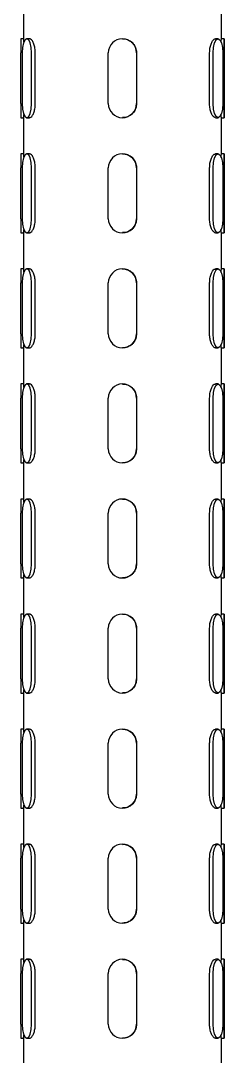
# Model space of a CAD drawing. Extents: x 0 to 3125, y 0 to 2290.
# Drawn here: x 703.1 to 739, y 1535.5 to 1718.6 of the extents above; entities that cross this region are included whole.
import ezdxf

# ---------------------------------------------------------------- set-up
doc = ezdxf.new("R2010")
doc.units = 0
doc.header["$LTSCALE"] = 10
doc.header["$MEASUREMENT"] = 0
doc.layers.get('0').update_dxf_attribs({"linetype": 'CONTINUOUS'})

msp = doc.modelspace()

# ---------------------------------------------------------------- linework, layer by layer
at = {"color": 7, "linetype": 'Continuous', "lineweight": 25}
for p, q in [((703.62, 1721.82), (703.62, 1715.38)), ((738.51, 1715.38), (738.51, 1721.82)), ((703.62, 1715.41), (703.12, 1715.41)), ((704.67, 1715.41), (704.19, 1715.41)), ((721.05, 1715.41), (721.05, 1715.41)), ((737.92, 1715.41), (737.45, 1715.41)), ((739.01, 1715.41), (738.51, 1715.41)), ((703.12, 1703.94), (703.12, 1712.92)), ((703.34, 1712.92), (703.34, 1703.94)), ((705.04, 1703.94), (705.04, 1712.92)), ((705.68, 1703.94), (705.68, 1712.92)), ((718.56, 1703.94), (718.56, 1712.92)), ((723.54, 1712.92), (723.54, 1703.94)), ((723.54, 1712.92), (723.54, 1703.94)), ((736.43, 1703.94), (736.43, 1712.92)), ((737.07, 1703.94), (737.07, 1712.92)), ((738.78, 1712.92), (738.78, 1703.94)), ((739.01, 1703.94), (739.01, 1712.92)), ((739.01, 1712.92), (739.01, 1703.94)), ((703.12, 1701.45), (703.62, 1701.45)), ((703.62, 1701.48), (703.62, 1695.04)), ((704.19, 1701.45), (704.67, 1701.45)), ((721.05, 1701.45), (721.05, 1701.45)), ((737.45, 1701.45), (737.92, 1701.45)), ((738.51, 1695.04), (738.51, 1701.48)), ((738.51, 1701.45), (739.01, 1701.45)), ((703.62, 1695.07), (703.12, 1695.07)), ((704.67, 1695.07), (704.19, 1695.07)), ((721.05, 1695.07), (721.05, 1695.07)), ((737.92, 1695.07), (737.45, 1695.07)), ((739.01, 1695.07), (738.51, 1695.07)), ((703.12, 1683.6), (703.12, 1692.58)), ((703.34, 1692.58), (703.34, 1683.6)), ((705.04, 1683.6), (705.04, 1692.58)), ((705.68, 1683.6), (705.68, 1692.58)), ((718.56, 1683.6), (718.56, 1692.58)), ((723.54, 1692.58), (723.54, 1683.6)), ((723.54, 1692.58), (723.54, 1683.6)), ((736.43, 1683.6), (736.43, 1692.58)), ((737.07, 1683.6), (737.07, 1692.58)), ((738.78, 1692.58), (738.78, 1683.6)), ((739.01, 1683.6), (739.01, 1692.58)), ((739.01, 1692.58), (739.01, 1683.6)), ((703.12, 1681.11), (703.62, 1681.11)), ((703.62, 1681.14), (703.62, 1674.7)), ((704.19, 1681.11), (704.67, 1681.11)), ((721.05, 1681.11), (721.05, 1681.11)), ((737.45, 1681.11), (737.92, 1681.11)), ((738.51, 1674.7), (738.51, 1681.14)), ((738.51, 1681.11), (739.01, 1681.11)), ((703.62, 1674.73), (703.12, 1674.73)), ((704.67, 1674.73), (704.19, 1674.73)), ((721.05, 1674.73), (721.05, 1674.73)), ((737.92, 1674.73), (737.45, 1674.73)), ((739.01, 1674.73), (738.51, 1674.73)), ((703.12, 1663.26), (703.12, 1672.24)), ((703.34, 1672.24), (703.34, 1663.26)), ((705.04, 1663.26), (705.04, 1672.24)), ((705.68, 1663.26), (705.68, 1672.24)), ((718.56, 1663.26), (718.56, 1672.24)), ((723.54, 1672.24), (723.54, 1663.26)), ((723.54, 1672.24), (723.54, 1663.26)), ((736.43, 1663.26), (736.43, 1672.24)), ((737.07, 1663.26), (737.07, 1672.24)), ((738.78, 1672.24), (738.78, 1663.26)), ((739.01, 1663.26), (739.01, 1672.24)), ((739.01, 1672.24), (739.01, 1663.26)), ((703.12, 1660.77), (703.62, 1660.77)), ((703.62, 1660.8), (703.62, 1654.36)), ((704.19, 1660.77), (704.67, 1660.77)), ((721.05, 1660.77), (721.05, 1660.77)), ((737.45, 1660.77), (737.92, 1660.77)), ((738.51, 1654.36), (738.51, 1660.8)), ((738.51, 1660.77), (739.01, 1660.77)), ((703.62, 1654.39), (703.12, 1654.39)), ((704.67, 1654.39), (704.19, 1654.39)), ((721.05, 1654.39), (721.05, 1654.39)), ((737.92, 1654.39), (737.45, 1654.39)), ((739.01, 1654.39), (738.51, 1654.39)), ((703.12, 1642.92), (703.12, 1651.9)), ((703.34, 1651.9), (703.34, 1642.92)), ((705.04, 1642.92), (705.04, 1651.9)), ((705.68, 1642.92), (705.68, 1651.9)), ((718.56, 1642.92), (718.56, 1651.9)), ((723.54, 1651.9), (723.54, 1642.92)), ((723.54, 1651.9), (723.54, 1642.92)), ((736.43, 1642.92), (736.43, 1651.9)), ((737.07, 1642.92), (737.07, 1651.9)), ((738.78, 1651.9), (738.78, 1642.92)), ((739.01, 1642.92), (739.01, 1651.9)), ((739.01, 1651.9), (739.01, 1642.92)), ((703.12, 1640.43), (703.62, 1640.43)), ((703.62, 1640.46), (703.62, 1634.02)), ((704.19, 1640.43), (704.67, 1640.43)), ((721.05, 1640.43), (721.05, 1640.43)), ((737.45, 1640.43), (737.92, 1640.43)), ((738.51, 1634.02), (738.51, 1640.46)), ((738.51, 1640.43), (739.01, 1640.43)), ((703.62, 1634.05), (703.12, 1634.05)), ((704.67, 1634.05), (704.19, 1634.05)), ((721.05, 1634.05), (721.05, 1634.05)), ((737.92, 1634.05), (737.45, 1634.05)), ((739.01, 1634.05), (738.51, 1634.05)), ((703.12, 1622.58), (703.12, 1631.56)), ((703.34, 1631.56), (703.34, 1622.58)), ((705.04, 1622.58), (705.04, 1631.56)), ((705.68, 1622.58), (705.68, 1631.56)), ((718.56, 1622.58), (718.56, 1631.56)), ((723.54, 1631.56), (723.54, 1622.58)), ((723.54, 1631.56), (723.54, 1622.58)), ((736.43, 1622.58), (736.43, 1631.56)), ((737.07, 1622.58), (737.07, 1631.56)), ((738.78, 1631.56), (738.78, 1622.58)), ((739.01, 1622.58), (739.01, 1631.56)), ((739.01, 1631.56), (739.01, 1622.58)), ((703.12, 1620.09), (703.62, 1620.09)), ((703.62, 1620.12), (703.62, 1613.68)), ((704.19, 1620.09), (704.67, 1620.09)), ((721.05, 1620.09), (721.05, 1620.09)), ((737.45, 1620.09), (737.92, 1620.09)), ((738.51, 1613.68), (738.51, 1620.12)), ((738.51, 1620.09), (739.01, 1620.09)), ((703.62, 1613.71), (703.12, 1613.71)), ((704.67, 1613.71), (704.19, 1613.71)), ((721.05, 1613.71), (721.05, 1613.71)), ((737.92, 1613.71), (737.45, 1613.71)), ((739.01, 1613.71), (738.51, 1613.71)), ((703.12, 1602.24), (703.12, 1611.22)), ((703.34, 1611.22), (703.34, 1602.24)), ((705.04, 1602.24), (705.04, 1611.22)), ((705.68, 1602.24), (705.68, 1611.22)), ((718.56, 1602.24), (718.56, 1611.22)), ((723.54, 1611.22), (723.54, 1602.24)), ((723.54, 1611.22), (723.54, 1602.24)), ((736.43, 1602.24), (736.43, 1611.22)), ((737.07, 1602.24), (737.07, 1611.22)), ((738.78, 1611.22), (738.78, 1602.24)), ((739.01, 1602.24), (739.01, 1611.22)), ((739.01, 1611.22), (739.01, 1602.24)), ((703.12, 1599.75), (703.62, 1599.75)), ((703.62, 1599.78), (703.62, 1593.34)), ((704.19, 1599.75), (704.67, 1599.75)), ((721.05, 1599.75), (721.05, 1599.75)), ((737.45, 1599.75), (737.92, 1599.75)), ((738.51, 1593.34), (738.51, 1599.78)), ((738.51, 1599.75), (739.01, 1599.75)), ((703.62, 1593.37), (703.12, 1593.37)), ((704.67, 1593.37), (704.19, 1593.37)), ((721.05, 1593.37), (721.05, 1593.37)), ((737.92, 1593.37), (737.45, 1593.37)), ((739.01, 1593.37), (738.51, 1593.37)), ((703.12, 1581.9), (703.12, 1590.88)), ((703.34, 1590.88), (703.34, 1581.9)), ((705.04, 1581.9), (705.04, 1590.88)), ((705.68, 1581.9), (705.68, 1590.88)), ((718.56, 1581.9), (718.56, 1590.88)), ((723.54, 1590.88), (723.54, 1581.9)), ((723.54, 1590.88), (723.54, 1581.9)), ((736.43, 1581.9), (736.43, 1590.88)), ((737.07, 1581.9), (737.07, 1590.88)), ((738.78, 1590.88), (738.78, 1581.9)), ((739.01, 1581.9), (739.01, 1590.88)), ((739.01, 1590.88), (739.01, 1581.9)), ((703.12, 1579.41), (703.62, 1579.41)), ((703.62, 1579.44), (703.62, 1573)), ((704.19, 1579.41), (704.67, 1579.41)), ((721.05, 1579.41), (721.05, 1579.41)), ((737.45, 1579.41), (737.92, 1579.41)), ((738.51, 1573), (738.51, 1579.44)), ((738.51, 1579.41), (739.01, 1579.41)), ((703.62, 1573.03), (703.12, 1573.03)), ((704.67, 1573.03), (704.19, 1573.03)), ((721.05, 1573.03), (721.05, 1573.03)), ((737.92, 1573.03), (737.45, 1573.03)), ((739.01, 1573.03), (738.51, 1573.03)), ((703.12, 1561.56), (703.12, 1570.54)), ((703.34, 1570.54), (703.34, 1561.56)), ((705.04, 1561.56), (705.04, 1570.54)), ((705.68, 1561.56), (705.68, 1570.54)), ((718.56, 1561.56), (718.56, 1570.54)), ((723.54, 1570.54), (723.54, 1561.56)), ((723.54, 1570.54), (723.54, 1561.56)), ((736.43, 1561.56), (736.43, 1570.54)), ((737.07, 1561.56), (737.07, 1570.54)), ((738.78, 1570.54), (738.78, 1561.56)), ((739.01, 1561.56), (739.01, 1570.54)), ((739.01, 1570.54), (739.01, 1561.56)), ((703.12, 1559.07), (703.62, 1559.07)), ((703.62, 1559.1), (703.62, 1552.66)), ((704.19, 1559.07), (704.67, 1559.07)), ((721.05, 1559.07), (721.05, 1559.07)), ((737.45, 1559.07), (737.92, 1559.07)), ((738.51, 1552.66), (738.51, 1559.1)), ((738.51, 1559.07), (739.01, 1559.07)), ((703.62, 1552.69), (703.12, 1552.69)), ((704.67, 1552.69), (704.19, 1552.69)), ((721.05, 1552.69), (721.05, 1552.69)), ((737.92, 1552.69), (737.45, 1552.69)), ((739.01, 1552.69), (738.51, 1552.69)), ((703.12, 1541.22), (703.12, 1550.2)), ((703.34, 1550.2), (703.34, 1541.22)), ((705.04, 1541.22), (705.04, 1550.2)), ((705.68, 1541.22), (705.68, 1550.2)), ((718.56, 1541.22), (718.56, 1550.2)), ((723.54, 1550.2), (723.54, 1541.22)), ((723.54, 1550.2), (723.54, 1541.22)), ((736.43, 1541.22), (736.43, 1550.2)), ((737.07, 1541.22), (737.07, 1550.2)), ((738.78, 1550.2), (738.78, 1541.22)), ((739.01, 1541.22), (739.01, 1550.2)), ((739.01, 1550.2), (739.01, 1541.22)), ((703.12, 1538.73), (703.62, 1538.73)), ((703.62, 1538.76), (703.62, 1532.32)), ((704.19, 1538.73), (704.67, 1538.73)), ((721.05, 1538.73), (721.05, 1538.73)), ((737.45, 1538.73), (737.92, 1538.73)), ((738.51, 1532.32), (738.51, 1538.76)), ((738.51, 1538.73), (739.01, 1538.73))]:
    msp.add_line(p, q, dxfattribs=at)
at = {"color": 7, "linetype": 'Continuous', "lineweight": 25, "flags": 128}
for points in [[(705.04, 1712.92), (704.98, 1713.87), (704.8, 1714.68), (704.52, 1715.22), (704.19, 1715.41), (703.87, 1715.22), (703.59, 1714.68), (703.41, 1713.87), (703.34, 1712.92)], [(737.07, 1712.92), (737.13, 1713.87), (737.32, 1714.68), (737.6, 1715.22), (737.92, 1715.41), (738.25, 1715.22), (738.53, 1714.68), (738.71, 1713.87), (738.78, 1712.92)], [(739.01, 1712.92), (739.01, 1713.87), (739.01, 1714.68), (739.01, 1715.22), (739.01, 1715.41), (739.01, 1715.22), (739.01, 1714.68), (739.01, 1713.87), (739.01, 1712.92)], [(703.34, 1703.94), (703.41, 1702.99), (703.59, 1702.18), (703.87, 1701.64), (704.19, 1701.45), (704.52, 1701.64), (704.8, 1702.18), (704.98, 1702.99), (705.04, 1703.94)], [(738.78, 1703.94), (738.71, 1702.99), (738.53, 1702.18), (738.25, 1701.64), (737.92, 1701.45), (737.6, 1701.64), (737.32, 1702.18), (737.13, 1702.99), (737.07, 1703.94)], [(739.01, 1703.94), (739.01, 1702.99), (739.01, 1702.18), (739.01, 1701.64), (739.01, 1701.45), (739.01, 1701.64), (739.01, 1702.18), (739.01, 1702.99), (739.01, 1703.94)], [(705.04, 1692.58), (704.98, 1693.53), (704.8, 1694.34), (704.52, 1694.88), (704.19, 1695.07), (703.87, 1694.88), (703.59, 1694.34), (703.41, 1693.53), (703.34, 1692.58)], [(737.07, 1692.58), (737.13, 1693.53), (737.32, 1694.34), (737.6, 1694.88), (737.92, 1695.07), (738.25, 1694.88), (738.53, 1694.34), (738.71, 1693.53), (738.78, 1692.58)], [(739.01, 1692.58), (739.01, 1693.53), (739.01, 1694.34), (739.01, 1694.88), (739.01, 1695.07), (739.01, 1694.88), (739.01, 1694.34), (739.01, 1693.53), (739.01, 1692.58)], [(703.34, 1683.6), (703.41, 1682.65), (703.59, 1681.84), (703.87, 1681.3), (704.19, 1681.11), (704.52, 1681.3), (704.8, 1681.84), (704.98, 1682.65), (705.04, 1683.6)], [(738.78, 1683.6), (738.71, 1682.65), (738.53, 1681.84), (738.25, 1681.3), (737.92, 1681.11), (737.6, 1681.3), (737.32, 1681.84), (737.13, 1682.65), (737.07, 1683.6)], [(739.01, 1683.6), (739.01, 1682.65), (739.01, 1681.84), (739.01, 1681.3), (739.01, 1681.11), (739.01, 1681.3), (739.01, 1681.84), (739.01, 1682.65), (739.01, 1683.6)], [(705.04, 1672.24), (704.98, 1673.19), (704.8, 1674), (704.52, 1674.54), (704.19, 1674.73), (703.87, 1674.54), (703.59, 1674), (703.41, 1673.19), (703.34, 1672.24)], [(737.07, 1672.24), (737.13, 1673.19), (737.32, 1674), (737.6, 1674.54), (737.92, 1674.73), (738.25, 1674.54), (738.53, 1674), (738.71, 1673.19), (738.78, 1672.24)], [(739.01, 1672.24), (739.01, 1673.19), (739.01, 1674), (739.01, 1674.54), (739.01, 1674.73), (739.01, 1674.54), (739.01, 1674), (739.01, 1673.19), (739.01, 1672.24)], [(703.34, 1663.26), (703.41, 1662.31), (703.59, 1661.5), (703.87, 1660.96), (704.19, 1660.77), (704.52, 1660.96), (704.8, 1661.5), (704.98, 1662.31), (705.04, 1663.26)], [(738.78, 1663.26), (738.71, 1662.31), (738.53, 1661.5), (738.25, 1660.96), (737.92, 1660.77), (737.6, 1660.96), (737.32, 1661.5), (737.13, 1662.31), (737.07, 1663.26)], [(739.01, 1663.26), (739.01, 1662.31), (739.01, 1661.5), (739.01, 1660.96), (739.01, 1660.77), (739.01, 1660.96), (739.01, 1661.5), (739.01, 1662.31), (739.01, 1663.26)], [(705.04, 1651.9), (704.98, 1652.85), (704.8, 1653.66), (704.52, 1654.2), (704.19, 1654.39), (703.87, 1654.2), (703.59, 1653.66), (703.41, 1652.85), (703.34, 1651.9)], [(737.07, 1651.9), (737.13, 1652.85), (737.32, 1653.66), (737.6, 1654.2), (737.92, 1654.39), (738.25, 1654.2), (738.53, 1653.66), (738.71, 1652.85), (738.78, 1651.9)], [(739.01, 1651.9), (739.01, 1652.85), (739.01, 1653.66), (739.01, 1654.2), (739.01, 1654.39), (739.01, 1654.2), (739.01, 1653.66), (739.01, 1652.85), (739.01, 1651.9)], [(703.34, 1642.92), (703.41, 1641.97), (703.59, 1641.16), (703.87, 1640.62), (704.19, 1640.43), (704.52, 1640.62), (704.8, 1641.16), (704.98, 1641.97), (705.04, 1642.92)], [(738.78, 1642.92), (738.71, 1641.97), (738.53, 1641.16), (738.25, 1640.62), (737.92, 1640.43), (737.6, 1640.62), (737.32, 1641.16), (737.13, 1641.97), (737.07, 1642.92)], [(739.01, 1642.92), (739.01, 1641.97), (739.01, 1641.16), (739.01, 1640.62), (739.01, 1640.43), (739.01, 1640.62), (739.01, 1641.16), (739.01, 1641.97), (739.01, 1642.92)], [(705.04, 1631.56), (704.98, 1632.51), (704.8, 1633.32), (704.52, 1633.86), (704.19, 1634.05), (703.87, 1633.86), (703.59, 1633.32), (703.41, 1632.51), (703.34, 1631.56)], [(737.07, 1631.56), (737.13, 1632.51), (737.32, 1633.32), (737.6, 1633.86), (737.92, 1634.05), (738.25, 1633.86), (738.53, 1633.32), (738.71, 1632.51), (738.78, 1631.56)], [(739.01, 1631.56), (739.01, 1632.51), (739.01, 1633.32), (739.01, 1633.86), (739.01, 1634.05), (739.01, 1633.86), (739.01, 1633.32), (739.01, 1632.51), (739.01, 1631.56)], [(703.34, 1622.58), (703.41, 1621.63), (703.59, 1620.82), (703.87, 1620.28), (704.19, 1620.09), (704.52, 1620.28), (704.8, 1620.82), (704.98, 1621.63), (705.04, 1622.58)], [(738.78, 1622.58), (738.71, 1621.63), (738.53, 1620.82), (738.25, 1620.28), (737.92, 1620.09), (737.6, 1620.28), (737.32, 1620.82), (737.13, 1621.63), (737.07, 1622.58)], [(739.01, 1622.58), (739.01, 1621.63), (739.01, 1620.82), (739.01, 1620.28), (739.01, 1620.09), (739.01, 1620.28), (739.01, 1620.82), (739.01, 1621.63), (739.01, 1622.58)], [(705.04, 1611.22), (704.98, 1612.17), (704.8, 1612.98), (704.52, 1613.52), (704.19, 1613.71), (703.87, 1613.52), (703.59, 1612.98), (703.41, 1612.17), (703.34, 1611.22)], [(737.07, 1611.22), (737.13, 1612.17), (737.32, 1612.98), (737.6, 1613.52), (737.92, 1613.71), (738.25, 1613.52), (738.53, 1612.98), (738.71, 1612.17), (738.78, 1611.22)], [(739.01, 1611.22), (739.01, 1612.17), (739.01, 1612.98), (739.01, 1613.52), (739.01, 1613.71), (739.01, 1613.52), (739.01, 1612.98), (739.01, 1612.17), (739.01, 1611.22)], [(703.34, 1602.24), (703.41, 1601.29), (703.59, 1600.48), (703.87, 1599.94), (704.19, 1599.75), (704.52, 1599.94), (704.8, 1600.48), (704.98, 1601.29), (705.04, 1602.24)], [(738.78, 1602.24), (738.71, 1601.29), (738.53, 1600.48), (738.25, 1599.94), (737.92, 1599.75), (737.6, 1599.94), (737.32, 1600.48), (737.13, 1601.29), (737.07, 1602.24)], [(739.01, 1602.24), (739.01, 1601.29), (739.01, 1600.48), (739.01, 1599.94), (739.01, 1599.75), (739.01, 1599.94), (739.01, 1600.48), (739.01, 1601.29), (739.01, 1602.24)], [(705.04, 1590.88), (704.98, 1591.83), (704.8, 1592.64), (704.52, 1593.18), (704.19, 1593.37), (703.87, 1593.18), (703.59, 1592.64), (703.41, 1591.83), (703.34, 1590.88)], [(737.07, 1590.88), (737.13, 1591.83), (737.32, 1592.64), (737.6, 1593.18), (737.92, 1593.37), (738.25, 1593.18), (738.53, 1592.64), (738.71, 1591.83), (738.78, 1590.88)], [(739.01, 1590.88), (739.01, 1591.83), (739.01, 1592.64), (739.01, 1593.18), (739.01, 1593.37), (739.01, 1593.18), (739.01, 1592.64), (739.01, 1591.83), (739.01, 1590.88)], [(703.34, 1581.9), (703.41, 1580.95), (703.59, 1580.14), (703.87, 1579.6), (704.19, 1579.41), (704.52, 1579.6), (704.8, 1580.14), (704.98, 1580.95), (705.04, 1581.9)], [(738.78, 1581.9), (738.71, 1580.95), (738.53, 1580.14), (738.25, 1579.6), (737.92, 1579.41), (737.6, 1579.6), (737.32, 1580.14), (737.13, 1580.95), (737.07, 1581.9)], [(739.01, 1581.9), (739.01, 1580.95), (739.01, 1580.14), (739.01, 1579.6), (739.01, 1579.41), (739.01, 1579.6), (739.01, 1580.14), (739.01, 1580.95), (739.01, 1581.9)], [(705.04, 1570.54), (704.98, 1571.49), (704.8, 1572.3), (704.52, 1572.84), (704.19, 1573.03), (703.87, 1572.84), (703.59, 1572.3), (703.41, 1571.49), (703.34, 1570.54)], [(737.07, 1570.54), (737.13, 1571.49), (737.32, 1572.3), (737.6, 1572.84), (737.92, 1573.03), (738.25, 1572.84), (738.53, 1572.3), (738.71, 1571.49), (738.78, 1570.54)], [(739.01, 1570.54), (739.01, 1571.49), (739.01, 1572.3), (739.01, 1572.84), (739.01, 1573.03), (739.01, 1572.84), (739.01, 1572.3), (739.01, 1571.49), (739.01, 1570.54)], [(703.34, 1561.56), (703.41, 1560.61), (703.59, 1559.8), (703.87, 1559.26), (704.19, 1559.07), (704.52, 1559.26), (704.8, 1559.8), (704.98, 1560.61), (705.04, 1561.56)], [(738.78, 1561.56), (738.71, 1560.61), (738.53, 1559.8), (738.25, 1559.26), (737.92, 1559.07), (737.6, 1559.26), (737.32, 1559.8), (737.13, 1560.61), (737.07, 1561.56)], [(739.01, 1561.56), (739.01, 1560.61), (739.01, 1559.8), (739.01, 1559.26), (739.01, 1559.07), (739.01, 1559.26), (739.01, 1559.8), (739.01, 1560.61), (739.01, 1561.56)], [(705.04, 1550.2), (704.98, 1551.15), (704.8, 1551.96), (704.52, 1552.5), (704.19, 1552.69), (703.87, 1552.5), (703.59, 1551.96), (703.41, 1551.15), (703.34, 1550.2)], [(737.07, 1550.2), (737.13, 1551.15), (737.32, 1551.96), (737.6, 1552.5), (737.92, 1552.69), (738.25, 1552.5), (738.53, 1551.96), (738.71, 1551.15), (738.78, 1550.2)], [(739.01, 1550.2), (739.01, 1551.15), (739.01, 1551.96), (739.01, 1552.5), (739.01, 1552.69), (739.01, 1552.5), (739.01, 1551.96), (739.01, 1551.15), (739.01, 1550.2)], [(703.34, 1541.22), (703.41, 1540.27), (703.59, 1539.46), (703.87, 1538.92), (704.19, 1538.73), (704.52, 1538.92), (704.8, 1539.46), (704.98, 1540.27), (705.04, 1541.22)], [(738.78, 1541.22), (738.71, 1540.27), (738.53, 1539.46), (738.25, 1538.92), (737.92, 1538.73), (737.6, 1538.92), (737.32, 1539.46), (737.13, 1540.27), (737.07, 1541.22)], [(739.01, 1541.22), (739.01, 1540.27), (739.01, 1539.46), (739.01, 1538.92), (739.01, 1538.73), (739.01, 1538.92), (739.01, 1539.46), (739.01, 1540.27), (739.01, 1541.22)]]:
    msp.add_lwpolyline(points, dxfattribs=at)
at = {"color": 7, "linetype": 'Continuous', "lineweight": 25}
for centre, radius, start, end in [((1380.44, 1713.54), 677.32, 179.84176, 180.05289), ((721.05, 1712.92), 2.49, 0, 180), ((1380.44, 1703.32), 677.32, 179.94711, 180.15824), ((721.05, 1703.94), 2.49, 180, 0), ((1380.44, 1693.2), 677.32, 179.84176, 180.05289), ((721.05, 1692.58), 2.49, 0, 180), ((1380.44, 1682.98), 677.32, 179.94711, 180.15824), ((721.05, 1683.6), 2.49, 180, 0), ((1380.44, 1672.86), 677.32, 179.84176, 180.05289), ((721.05, 1672.24), 2.49, 0, 180), ((1380.44, 1662.64), 677.32, 179.94711, 180.15824), ((721.05, 1663.26), 2.49, 180, 0), ((1380.44, 1652.52), 677.32, 179.84176, 180.05289), ((721.05, 1651.9), 2.49, 0, 180), ((1380.44, 1642.3), 677.32, 179.94711, 180.15824), ((721.05, 1642.92), 2.49, 180, 0), ((1380.44, 1632.18), 677.32, 179.84176, 180.05289), ((721.05, 1631.56), 2.49, 0, 180), ((1380.44, 1621.96), 677.32, 179.94711, 180.15824), ((721.05, 1622.58), 2.49, 180, 0), ((1380.44, 1611.84), 677.32, 179.84176, 180.05289), ((721.05, 1611.22), 2.49, 0, 180), ((1380.44, 1601.62), 677.32, 179.94711, 180.15824), ((721.05, 1602.24), 2.49, 180, 0), ((1380.44, 1591.5), 677.32, 179.84176, 180.05289), ((721.05, 1590.88), 2.49, 0, 180), ((1380.44, 1581.28), 677.32, 179.94711, 180.15824), ((721.05, 1581.9), 2.49, 180, 0), ((1380.44, 1571.16), 677.32, 179.84176, 180.05289), ((721.05, 1570.54), 2.49, 0, 180), ((1380.44, 1560.94), 677.32, 179.94711, 180.15824), ((721.05, 1561.56), 2.49, 180, 0), ((1380.44, 1550.82), 677.32, 179.84176, 180.05289), ((721.05, 1550.2), 2.49, 0, 180), ((1380.44, 1540.6), 677.32, 179.94711, 180.15824), ((721.05, 1541.22), 2.49, 180, 0)]:
    msp.add_arc(centre, radius, start, end, dxfattribs=at)
for points, knots in [([(703.68, 1714.85), (703.68, 1714.91), (703.65, 1715.16), (703.62, 1715.37), (703.62, 1715.38), (703.62, 1715.38)], [0, 0, 0, 0, 0.158832, 0.670252, 1, 1, 1, 1]), ([(705.68, 1712.92), (705.67, 1713.2), (705.64, 1713.75), (705.44, 1714.5), (705.17, 1715.06), (704.89, 1715.38), (704.73, 1715.38), (704.67, 1715.38)], [0, 0, 0, 0, 0.213248, 0.426444, 0.641012, 0.856495, 1, 1, 1, 1]), ([(721.05, 1715.38), (721.14, 1715.39), (721.51, 1715.42), (722.14, 1715.2), (722.84, 1714.73), (723.33, 1714.03), (723.52, 1713.39), (723.54, 1713.01), (723.54, 1712.92)], [0, 0, 0, 0, 0.070496, 0.28295, 0.496154, 0.711255, 0.926476, 1, 1, 1, 1]), ([(736.43, 1712.92), (736.45, 1713.2), (736.47, 1713.75), (736.67, 1714.5), (736.94, 1715.06), (737.23, 1715.38), (737.39, 1715.38), (737.45, 1715.38)], [0, 0, 0, 0, 0.213248, 0.426444, 0.641012, 0.856495, 1, 1, 1, 1]), ([(738.44, 1714.84), (738.45, 1714.9), (738.48, 1715.16), (738.51, 1715.38), (738.51, 1715.38), (738.51, 1715.38)], [0, 0, 0, 0, 0.16348, 0.660517, 1, 1, 1, 1]), ([(704.67, 1701.48), (704.7, 1701.47), (704.82, 1701.44), (705.07, 1701.66), (705.36, 1702.14), (705.58, 1702.83), (705.67, 1703.47), (705.68, 1703.85), (705.68, 1703.94)], [0, 0, 0, 0, 0.070496, 0.28295, 0.496154, 0.711255, 0.926476, 1, 1, 1, 1]), ([(723.54, 1703.94), (723.51, 1703.67), (723.46, 1703.11), (723.03, 1702.36), (722.41, 1701.8), (721.71, 1701.48), (721.24, 1701.48), (721.05, 1701.48)], [0, 0, 0, 0, 0.213248, 0.426444, 0.641012, 0.856495, 1, 1, 1, 1]), ([(737.45, 1701.48), (737.42, 1701.47), (737.3, 1701.44), (737.05, 1701.66), (736.76, 1702.14), (736.53, 1702.83), (736.44, 1703.47), (736.43, 1703.85), (736.43, 1703.94)], [0, 0, 0, 0, 0.070496, 0.28295, 0.496154, 0.711255, 0.926476, 1, 1, 1, 1]), ([(703.62, 1701.48), (703.62, 1701.47), (703.61, 1701.44), (703.64, 1701.61), (703.67, 1701.89), (703.68, 1702)], [0, 0, 0, 0, 0.160302, 0.669952, 1, 1, 1, 1]), ([(738.51, 1701.48), (738.51, 1701.47), (738.51, 1701.44), (738.49, 1701.62), (738.46, 1701.9), (738.44, 1702.01)], [0, 0, 0, 0, 0.174912, 0.669961, 1, 1, 1, 1]), ([(703.68, 1694.51), (703.68, 1694.57), (703.65, 1694.82), (703.62, 1695.03), (703.62, 1695.04), (703.62, 1695.04)], [0, 0, 0, 0, 0.1588323, 0.6702521, 1, 1, 1, 1]), ([(705.68, 1692.58), (705.67, 1692.86), (705.64, 1693.41), (705.44, 1694.16), (705.17, 1694.72), (704.89, 1695.04), (704.73, 1695.04), (704.67, 1695.04)], [0, 0, 0, 0, 0.213248, 0.426444, 0.641012, 0.856495, 1, 1, 1, 1]), ([(721.05, 1695.04), (721.14, 1695.05), (721.51, 1695.08), (722.14, 1694.86), (722.84, 1694.39), (723.33, 1693.69), (723.52, 1693.05), (723.54, 1692.67), (723.54, 1692.58)], [0, 0, 0, 0, 0.070496, 0.28295, 0.496154, 0.711255, 0.926476, 1, 1, 1, 1]), ([(736.43, 1692.58), (736.45, 1692.86), (736.47, 1693.41), (736.67, 1694.16), (736.94, 1694.72), (737.23, 1695.04), (737.39, 1695.04), (737.45, 1695.04)], [0, 0, 0, 0, 0.213248, 0.426444, 0.641012, 0.856495, 1, 1, 1, 1]), ([(738.44, 1694.5), (738.45, 1694.56), (738.48, 1694.82), (738.51, 1695.04), (738.51, 1695.04), (738.51, 1695.04)], [0, 0, 0, 0, 0.16348, 0.660517, 1, 1, 1, 1]), ([(704.67, 1681.14), (704.7, 1681.13), (704.82, 1681.1), (705.07, 1681.32), (705.36, 1681.8), (705.58, 1682.49), (705.67, 1683.13), (705.68, 1683.51), (705.68, 1683.6)], [0, 0, 0, 0, 0.070496, 0.28295, 0.496154, 0.711255, 0.926476, 1, 1, 1, 1]), ([(723.54, 1683.6), (723.51, 1683.33), (723.46, 1682.77), (723.03, 1682.02), (722.41, 1681.46), (721.71, 1681.14), (721.24, 1681.14), (721.05, 1681.14)], [0, 0, 0, 0, 0.213248, 0.426444, 0.641012, 0.856495, 1, 1, 1, 1]), ([(737.45, 1681.14), (737.42, 1681.13), (737.3, 1681.1), (737.05, 1681.32), (736.76, 1681.8), (736.53, 1682.49), (736.44, 1683.13), (736.43, 1683.51), (736.43, 1683.6)], [0, 0, 0, 0, 0.070496, 0.28295, 0.496154, 0.711255, 0.926476, 1, 1, 1, 1]), ([(703.62, 1681.14), (703.62, 1681.13), (703.61, 1681.1), (703.64, 1681.27), (703.67, 1681.55), (703.68, 1681.66)], [0, 0, 0, 0, 0.160302, 0.669952, 1, 1, 1, 1]), ([(738.51, 1681.14), (738.51, 1681.13), (738.51, 1681.1), (738.49, 1681.28), (738.46, 1681.56), (738.44, 1681.67)], [0, 0, 0, 0, 0.174912, 0.669961, 1, 1, 1, 1]), ([(703.68, 1674.17), (703.68, 1674.23), (703.65, 1674.48), (703.62, 1674.69), (703.62, 1674.7), (703.62, 1674.7)], [0, 0, 0, 0, 0.158832, 0.670252, 1, 1, 1, 1]), ([(705.68, 1672.24), (705.67, 1672.52), (705.64, 1673.07), (705.44, 1673.82), (705.17, 1674.38), (704.89, 1674.7), (704.73, 1674.7), (704.67, 1674.7)], [0, 0, 0, 0, 0.213248, 0.426444, 0.641012, 0.856495, 1, 1, 1, 1]), ([(721.05, 1674.7), (721.14, 1674.71), (721.51, 1674.74), (722.14, 1674.52), (722.84, 1674.05), (723.33, 1673.35), (723.52, 1672.71), (723.54, 1672.33), (723.54, 1672.24)], [0, 0, 0, 0, 0.070496, 0.28295, 0.496154, 0.711255, 0.926476, 1, 1, 1, 1]), ([(736.43, 1672.24), (736.45, 1672.52), (736.47, 1673.07), (736.67, 1673.82), (736.94, 1674.38), (737.23, 1674.7), (737.39, 1674.7), (737.45, 1674.7)], [0, 0, 0, 0, 0.213248, 0.426444, 0.641012, 0.856495, 1, 1, 1, 1]), ([(738.44, 1674.16), (738.45, 1674.22), (738.48, 1674.48), (738.51, 1674.7), (738.51, 1674.7), (738.51, 1674.7)], [0, 0, 0, 0, 0.16348, 0.660517, 1, 1, 1, 1]), ([(704.67, 1660.8), (704.7, 1660.79), (704.82, 1660.76), (705.07, 1660.98), (705.36, 1661.46), (705.58, 1662.15), (705.67, 1662.79), (705.68, 1663.17), (705.68, 1663.26)], [0, 0, 0, 0, 0.070496, 0.28295, 0.496154, 0.711255, 0.926476, 1, 1, 1, 1]), ([(723.54, 1663.26), (723.51, 1662.99), (723.46, 1662.43), (723.03, 1661.68), (722.41, 1661.12), (721.71, 1660.8), (721.24, 1660.8), (721.05, 1660.8)], [0, 0, 0, 0, 0.213248, 0.426444, 0.641012, 0.856495, 1, 1, 1, 1]), ([(737.45, 1660.8), (737.42, 1660.79), (737.3, 1660.76), (737.05, 1660.98), (736.76, 1661.46), (736.53, 1662.15), (736.44, 1662.79), (736.43, 1663.17), (736.43, 1663.26)], [0, 0, 0, 0, 0.070496, 0.28295, 0.496154, 0.711255, 0.926476, 1, 1, 1, 1]), ([(703.62, 1660.8), (703.62, 1660.79), (703.61, 1660.76), (703.64, 1660.93), (703.67, 1661.21), (703.68, 1661.32)], [0, 0, 0, 0, 0.160302, 0.669952, 1, 1, 1, 1]), ([(738.51, 1660.8), (738.51, 1660.79), (738.51, 1660.76), (738.49, 1660.94), (738.46, 1661.22), (738.44, 1661.33)], [0, 0, 0, 0, 0.174912, 0.669961, 1, 1, 1, 1]), ([(703.68, 1653.83), (703.68, 1653.89), (703.65, 1654.14), (703.62, 1654.35), (703.62, 1654.36), (703.62, 1654.36)], [0, 0, 0, 0, 0.158832, 0.670252, 1, 1, 1, 1]), ([(705.68, 1651.9), (705.67, 1652.18), (705.64, 1652.73), (705.44, 1653.48), (705.17, 1654.04), (704.89, 1654.36), (704.73, 1654.36), (704.67, 1654.36)], [0, 0, 0, 0, 0.213248, 0.426444, 0.641012, 0.856495, 1, 1, 1, 1]), ([(721.05, 1654.36), (721.14, 1654.37), (721.51, 1654.4), (722.14, 1654.18), (722.84, 1653.7), (723.33, 1653.01), (723.52, 1652.37), (723.54, 1651.99), (723.54, 1651.9)], [0, 0, 0, 0, 0.070496, 0.28295, 0.496154, 0.711255, 0.926476, 1, 1, 1, 1]), ([(736.43, 1651.9), (736.45, 1652.18), (736.47, 1652.73), (736.67, 1653.48), (736.94, 1654.04), (737.23, 1654.36), (737.39, 1654.36), (737.45, 1654.36)], [0, 0, 0, 0, 0.213248, 0.426444, 0.641012, 0.856495, 1, 1, 1, 1]), ([(738.44, 1653.82), (738.45, 1653.88), (738.48, 1654.14), (738.51, 1654.36), (738.51, 1654.36), (738.51, 1654.36)], [0, 0, 0, 0, 0.16348, 0.660517, 1, 1, 1, 1]), ([(704.67, 1640.46), (704.7, 1640.45), (704.82, 1640.42), (705.07, 1640.64), (705.36, 1641.12), (705.58, 1641.81), (705.67, 1642.45), (705.68, 1642.83), (705.68, 1642.92)], [0, 0, 0, 0, 0.070496, 0.28295, 0.496154, 0.711255, 0.926476, 1, 1, 1, 1]), ([(723.54, 1642.92), (723.51, 1642.65), (723.46, 1642.09), (723.03, 1641.34), (722.41, 1640.78), (721.71, 1640.46), (721.24, 1640.46), (721.05, 1640.46)], [0, 0, 0, 0, 0.213248, 0.426444, 0.641012, 0.856495, 1, 1, 1, 1]), ([(737.45, 1640.46), (737.42, 1640.45), (737.3, 1640.42), (737.05, 1640.64), (736.76, 1641.12), (736.53, 1641.81), (736.44, 1642.45), (736.43, 1642.83), (736.43, 1642.92)], [0, 0, 0, 0, 0.070496, 0.28295, 0.496154, 0.711255, 0.926476, 1, 1, 1, 1]), ([(703.62, 1640.46), (703.62, 1640.45), (703.61, 1640.42), (703.64, 1640.59), (703.67, 1640.87), (703.68, 1640.98)], [0, 0, 0, 0, 0.160302, 0.669952, 1, 1, 1, 1]), ([(738.51, 1640.46), (738.51, 1640.45), (738.51, 1640.42), (738.49, 1640.6), (738.46, 1640.88), (738.44, 1640.99)], [0, 0, 0, 0, 0.1749116, 0.6699614, 1, 1, 1, 1]), ([(703.68, 1633.49), (703.68, 1633.55), (703.65, 1633.8), (703.62, 1634.01), (703.62, 1634.02), (703.62, 1634.02)], [0, 0, 0, 0, 0.158832, 0.670252, 1, 1, 1, 1]), ([(705.68, 1631.56), (705.67, 1631.84), (705.64, 1632.39), (705.44, 1633.14), (705.17, 1633.7), (704.89, 1634.02), (704.73, 1634.02), (704.67, 1634.02)], [0, 0, 0, 0, 0.213248, 0.426444, 0.641012, 0.856495, 1, 1, 1, 1]), ([(721.05, 1634.02), (721.14, 1634.03), (721.51, 1634.06), (722.14, 1633.84), (722.84, 1633.36), (723.33, 1632.67), (723.52, 1632.03), (723.54, 1631.65), (723.54, 1631.56)], [0, 0, 0, 0, 0.070496, 0.28295, 0.496154, 0.711255, 0.926476, 1, 1, 1, 1]), ([(736.43, 1631.56), (736.45, 1631.84), (736.47, 1632.39), (736.67, 1633.14), (736.94, 1633.7), (737.23, 1634.02), (737.39, 1634.02), (737.45, 1634.02)], [0, 0, 0, 0, 0.213248, 0.426444, 0.641012, 0.856495, 1, 1, 1, 1]), ([(738.44, 1633.48), (738.45, 1633.54), (738.48, 1633.8), (738.51, 1634.02), (738.51, 1634.02), (738.51, 1634.02)], [0, 0, 0, 0, 0.16348, 0.660517, 1, 1, 1, 1]), ([(704.67, 1620.12), (704.7, 1620.11), (704.82, 1620.08), (705.07, 1620.3), (705.36, 1620.78), (705.58, 1621.47), (705.67, 1622.11), (705.68, 1622.49), (705.68, 1622.58)], [0, 0, 0, 0, 0.070496, 0.28295, 0.496154, 0.711255, 0.926476, 1, 1, 1, 1]), ([(723.54, 1622.58), (723.51, 1622.31), (723.46, 1621.75), (723.03, 1621), (722.41, 1620.44), (721.71, 1620.12), (721.24, 1620.12), (721.05, 1620.12)], [0, 0, 0, 0, 0.213248, 0.426444, 0.641012, 0.856495, 1, 1, 1, 1]), ([(737.45, 1620.12), (737.42, 1620.11), (737.3, 1620.08), (737.05, 1620.3), (736.76, 1620.78), (736.53, 1621.47), (736.44, 1622.11), (736.43, 1622.49), (736.43, 1622.58)], [0, 0, 0, 0, 0.070496, 0.28295, 0.496154, 0.711255, 0.926476, 1, 1, 1, 1]), ([(703.62, 1620.12), (703.62, 1620.11), (703.61, 1620.08), (703.64, 1620.25), (703.67, 1620.53), (703.68, 1620.64)], [0, 0, 0, 0, 0.160302, 0.669952, 1, 1, 1, 1]), ([(738.51, 1620.12), (738.51, 1620.11), (738.51, 1620.08), (738.49, 1620.26), (738.46, 1620.54), (738.44, 1620.65)], [0, 0, 0, 0, 0.174912, 0.669961, 1, 1, 1, 1]), ([(703.68, 1613.15), (703.68, 1613.21), (703.65, 1613.46), (703.62, 1613.67), (703.62, 1613.68), (703.62, 1613.68)], [0, 0, 0, 0, 0.158832, 0.670252, 1, 1, 1, 1]), ([(705.68, 1611.22), (705.67, 1611.5), (705.64, 1612.05), (705.44, 1612.8), (705.17, 1613.36), (704.89, 1613.68), (704.73, 1613.68), (704.67, 1613.68)], [0, 0, 0, 0, 0.213248, 0.426444, 0.641012, 0.856495, 1, 1, 1, 1]), ([(721.05, 1613.68), (721.14, 1613.69), (721.51, 1613.72), (722.14, 1613.5), (722.84, 1613.02), (723.33, 1612.33), (723.52, 1611.69), (723.54, 1611.31), (723.54, 1611.22)], [0, 0, 0, 0, 0.070496, 0.28295, 0.496154, 0.711255, 0.926476, 1, 1, 1, 1]), ([(736.43, 1611.22), (736.45, 1611.5), (736.47, 1612.05), (736.67, 1612.8), (736.94, 1613.36), (737.23, 1613.68), (737.39, 1613.68), (737.45, 1613.68)], [0, 0, 0, 0, 0.213248, 0.426444, 0.641012, 0.856495, 1, 1, 1, 1]), ([(738.44, 1613.14), (738.45, 1613.2), (738.48, 1613.46), (738.51, 1613.67), (738.51, 1613.68), (738.51, 1613.68)], [0, 0, 0, 0, 0.16348, 0.660517, 1, 1, 1, 1]), ([(704.67, 1599.78), (704.7, 1599.77), (704.82, 1599.74), (705.07, 1599.96), (705.36, 1600.44), (705.58, 1601.13), (705.67, 1601.77), (705.68, 1602.15), (705.68, 1602.24)], [0, 0, 0, 0, 0.070496, 0.28295, 0.496154, 0.711255, 0.926476, 1, 1, 1, 1]), ([(723.54, 1602.24), (723.51, 1601.96), (723.46, 1601.41), (723.03, 1600.66), (722.41, 1600.1), (721.71, 1599.78), (721.24, 1599.78), (721.05, 1599.78)], [0, 0, 0, 0, 0.213248, 0.426444, 0.641012, 0.856495, 1, 1, 1, 1]), ([(737.45, 1599.78), (737.42, 1599.77), (737.3, 1599.74), (737.05, 1599.96), (736.76, 1600.44), (736.53, 1601.13), (736.44, 1601.77), (736.43, 1602.15), (736.43, 1602.24)], [0, 0, 0, 0, 0.070496, 0.28295, 0.496154, 0.711255, 0.926476, 1, 1, 1, 1]), ([(703.62, 1599.78), (703.62, 1599.77), (703.61, 1599.74), (703.64, 1599.91), (703.67, 1600.19), (703.68, 1600.3)], [0, 0, 0, 0, 0.1603024, 0.6699518, 1, 1, 1, 1]), ([(738.51, 1599.78), (738.51, 1599.77), (738.51, 1599.74), (738.49, 1599.92), (738.46, 1600.2), (738.44, 1600.31)], [0, 0, 0, 0, 0.1749116, 0.6699614, 1, 1, 1, 1]), ([(703.68, 1592.81), (703.68, 1592.87), (703.65, 1593.12), (703.62, 1593.33), (703.62, 1593.34), (703.62, 1593.34)], [0, 0, 0, 0, 0.158832, 0.670252, 1, 1, 1, 1]), ([(705.68, 1590.88), (705.67, 1591.16), (705.64, 1591.71), (705.44, 1592.46), (705.17, 1593.02), (704.89, 1593.34), (704.73, 1593.34), (704.67, 1593.34)], [0, 0, 0, 0, 0.213248, 0.426444, 0.641012, 0.856495, 1, 1, 1, 1]), ([(721.05, 1593.34), (721.14, 1593.35), (721.51, 1593.38), (722.14, 1593.16), (722.84, 1592.68), (723.33, 1591.99), (723.52, 1591.35), (723.54, 1590.97), (723.54, 1590.88)], [0, 0, 0, 0, 0.070496, 0.28295, 0.496154, 0.711255, 0.926476, 1, 1, 1, 1]), ([(736.43, 1590.88), (736.45, 1591.16), (736.47, 1591.71), (736.67, 1592.46), (736.94, 1593.02), (737.23, 1593.34), (737.39, 1593.34), (737.45, 1593.34)], [0, 0, 0, 0, 0.213248, 0.426444, 0.641012, 0.856495, 1, 1, 1, 1]), ([(738.44, 1592.8), (738.45, 1592.86), (738.48, 1593.12), (738.51, 1593.33), (738.51, 1593.34), (738.51, 1593.34)], [0, 0, 0, 0, 0.16348, 0.660517, 1, 1, 1, 1]), ([(704.67, 1579.44), (704.7, 1579.43), (704.82, 1579.4), (705.07, 1579.62), (705.36, 1580.1), (705.58, 1580.79), (705.67, 1581.43), (705.68, 1581.81), (705.68, 1581.9)], [0, 0, 0, 0, 0.070496, 0.28295, 0.496154, 0.711255, 0.926476, 1, 1, 1, 1]), ([(723.54, 1581.9), (723.51, 1581.62), (723.46, 1581.07), (723.03, 1580.32), (722.41, 1579.76), (721.71, 1579.44), (721.24, 1579.44), (721.05, 1579.44)], [0, 0, 0, 0, 0.213248, 0.426444, 0.641012, 0.856495, 1, 1, 1, 1]), ([(737.45, 1579.44), (737.42, 1579.43), (737.3, 1579.4), (737.05, 1579.62), (736.76, 1580.1), (736.53, 1580.79), (736.44, 1581.43), (736.43, 1581.81), (736.43, 1581.9)], [0, 0, 0, 0, 0.070496, 0.28295, 0.496154, 0.711255, 0.926476, 1, 1, 1, 1]), ([(703.62, 1579.44), (703.62, 1579.43), (703.61, 1579.4), (703.64, 1579.57), (703.67, 1579.85), (703.68, 1579.96)], [0, 0, 0, 0, 0.160302, 0.669952, 1, 1, 1, 1]), ([(738.51, 1579.44), (738.51, 1579.43), (738.51, 1579.4), (738.49, 1579.58), (738.46, 1579.86), (738.44, 1579.97)], [0, 0, 0, 0, 0.174912, 0.669961, 1, 1, 1, 1]), ([(703.68, 1572.47), (703.68, 1572.53), (703.65, 1572.78), (703.62, 1572.99), (703.62, 1573), (703.62, 1573)], [0, 0, 0, 0, 0.158832, 0.670252, 1, 1, 1, 1]), ([(705.68, 1570.54), (705.67, 1570.82), (705.64, 1571.37), (705.44, 1572.12), (705.17, 1572.68), (704.89, 1573), (704.73, 1573), (704.67, 1573)], [0, 0, 0, 0, 0.213248, 0.426444, 0.641012, 0.856495, 1, 1, 1, 1]), ([(721.05, 1573), (721.14, 1573.01), (721.51, 1573.04), (722.14, 1572.82), (722.84, 1572.34), (723.33, 1571.65), (723.52, 1571.01), (723.54, 1570.63), (723.54, 1570.54)], [0, 0, 0, 0, 0.070496, 0.28295, 0.496154, 0.711255, 0.926476, 1, 1, 1, 1]), ([(736.43, 1570.54), (736.45, 1570.82), (736.47, 1571.37), (736.67, 1572.12), (736.94, 1572.68), (737.23, 1573), (737.39, 1573), (737.45, 1573)], [0, 0, 0, 0, 0.213248, 0.426444, 0.641012, 0.856495, 1, 1, 1, 1]), ([(738.44, 1572.46), (738.45, 1572.52), (738.48, 1572.78), (738.51, 1572.99), (738.51, 1573), (738.51, 1573)], [0, 0, 0, 0, 0.1634798, 0.6605175, 1, 1, 1, 1]), ([(704.67, 1559.1), (704.7, 1559.09), (704.82, 1559.06), (705.07, 1559.28), (705.36, 1559.76), (705.58, 1560.45), (705.67, 1561.09), (705.68, 1561.47), (705.68, 1561.56)], [0, 0, 0, 0, 0.070496, 0.28295, 0.496154, 0.711255, 0.926476, 1, 1, 1, 1]), ([(723.54, 1561.56), (723.51, 1561.28), (723.46, 1560.73), (723.03, 1559.98), (722.41, 1559.42), (721.71, 1559.1), (721.24, 1559.1), (721.05, 1559.1)], [0, 0, 0, 0, 0.213248, 0.426444, 0.641012, 0.856495, 1, 1, 1, 1]), ([(737.45, 1559.1), (737.42, 1559.09), (737.3, 1559.06), (737.05, 1559.28), (736.76, 1559.76), (736.53, 1560.45), (736.44, 1561.09), (736.43, 1561.47), (736.43, 1561.56)], [0, 0, 0, 0, 0.070496, 0.28295, 0.496154, 0.711255, 0.926476, 1, 1, 1, 1]), ([(703.62, 1559.1), (703.62, 1559.09), (703.61, 1559.06), (703.64, 1559.23), (703.67, 1559.51), (703.68, 1559.62)], [0, 0, 0, 0, 0.160302, 0.669952, 1, 1, 1, 1]), ([(738.51, 1559.1), (738.51, 1559.09), (738.51, 1559.06), (738.49, 1559.24), (738.46, 1559.52), (738.44, 1559.63)], [0, 0, 0, 0, 0.1749116, 0.6699614, 1, 1, 1, 1]), ([(703.68, 1552.13), (703.68, 1552.19), (703.65, 1552.44), (703.62, 1552.65), (703.62, 1552.66), (703.62, 1552.66)], [0, 0, 0, 0, 0.158832, 0.670252, 1, 1, 1, 1]), ([(705.68, 1550.2), (705.67, 1550.48), (705.64, 1551.03), (705.44, 1551.78), (705.17, 1552.34), (704.89, 1552.66), (704.73, 1552.66), (704.67, 1552.66)], [0, 0, 0, 0, 0.213248, 0.426444, 0.641012, 0.856495, 1, 1, 1, 1]), ([(721.05, 1552.66), (721.14, 1552.67), (721.51, 1552.7), (722.14, 1552.48), (722.84, 1552), (723.33, 1551.31), (723.52, 1550.67), (723.54, 1550.29), (723.54, 1550.2)], [0, 0, 0, 0, 0.070496, 0.28295, 0.496154, 0.711255, 0.926476, 1, 1, 1, 1]), ([(736.43, 1550.2), (736.45, 1550.48), (736.47, 1551.03), (736.67, 1551.78), (736.94, 1552.34), (737.23, 1552.66), (737.39, 1552.66), (737.45, 1552.66)], [0, 0, 0, 0, 0.213248, 0.426444, 0.641012, 0.856495, 1, 1, 1, 1]), ([(738.44, 1552.12), (738.45, 1552.18), (738.48, 1552.44), (738.51, 1552.65), (738.51, 1552.66), (738.51, 1552.66)], [0, 0, 0, 0, 0.1634798, 0.6605175, 1, 1, 1, 1]), ([(704.67, 1538.76), (704.7, 1538.75), (704.82, 1538.72), (705.07, 1538.94), (705.36, 1539.42), (705.58, 1540.11), (705.67, 1540.75), (705.68, 1541.13), (705.68, 1541.22)], [0, 0, 0, 0, 0.070496, 0.28295, 0.496154, 0.711255, 0.926476, 1, 1, 1, 1]), ([(723.54, 1541.22), (723.51, 1540.94), (723.46, 1540.39), (723.03, 1539.64), (722.41, 1539.08), (721.71, 1538.76), (721.24, 1538.76), (721.05, 1538.76)], [0, 0, 0, 0, 0.213248, 0.426444, 0.641012, 0.856495, 1, 1, 1, 1]), ([(737.45, 1538.76), (737.42, 1538.75), (737.3, 1538.72), (737.05, 1538.94), (736.76, 1539.42), (736.53, 1540.11), (736.44, 1540.75), (736.43, 1541.13), (736.43, 1541.22)], [0, 0, 0, 0, 0.070496, 0.28295, 0.496154, 0.711255, 0.926476, 1, 1, 1, 1]), ([(703.62, 1538.76), (703.62, 1538.75), (703.61, 1538.72), (703.64, 1538.89), (703.67, 1539.17), (703.68, 1539.28)], [0, 0, 0, 0, 0.1603024, 0.6699518, 1, 1, 1, 1]), ([(738.51, 1538.76), (738.51, 1538.75), (738.51, 1538.72), (738.49, 1538.89), (738.46, 1539.18), (738.44, 1539.29)], [0, 0, 0, 0, 0.1749116, 0.6699614, 1, 1, 1, 1])]:
    msp.add_open_spline(points, degree=3, knots=knots, dxfattribs=at)

doc.saveas('drawing.dxf')
